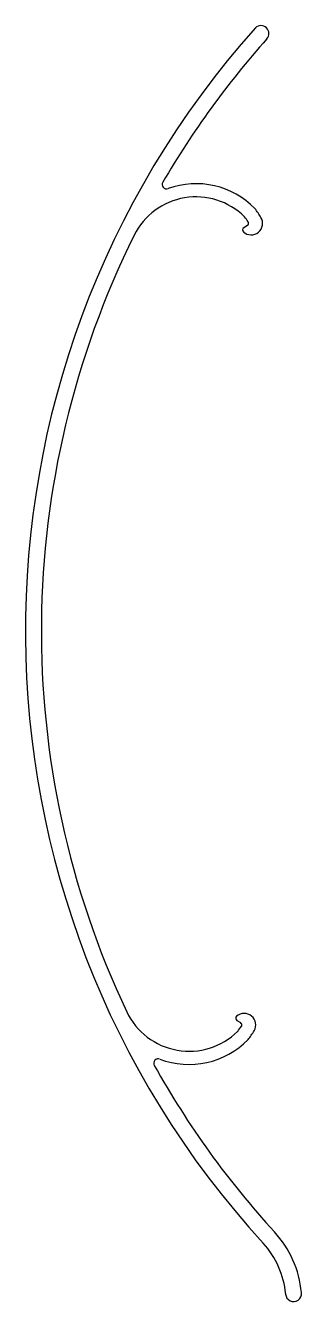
# Model space of a CAD drawing. Extents: x 2937 to 2968, y 40 to 185.
import ezdxf

# ---------------------------------------------------------------- set-up
doc = ezdxf.new("R2010")
doc.units = 0
doc.header["$LTSCALE"] = 15
doc.layers.get('0').update_dxf_attribs({"linetype": 'CONTINUOUS'})

msp = doc.modelspace()

# ---------------------------------------------------------------- linework, layer by layer
at = {"ltscale": 0.05}
for p, q in [((2961.77, 162.03), (2961.36, 161.79)), ((2960.59, 71.69), (2960.99, 71.45))]:
    msp.add_line(p, q, dxfattribs=at)
for centre, radius, start, end in [((3039.54, 115.93), 103, 138.2617, 222.4748), ((2963.32, 183.86), 0.9, 316.5355, 134.9221), ((3039.55, 115.93), 101.2, 138.3088, 149.727), ((2952.58, 166.7), 0.5, 149.783, 289.8338), ((2955.93, 157.44), 9.35, 44.2359, 109.8899), ((2955.93, 157.44), 7.85, 45.4149, 153.6029), ((2955.27, 158.19), 9.35, 30.6359, 38.0962), ((2962.19, 162.29), 1.31, 228.5154, 30.6359), ((2957.76, 159.88), 4.84, 32.0062, 40.5543), ((2961.62, 162.28), 0.3, 300.5486, 32.8259), ((2961.52, 161.53), 0.3, 120.5486, 228.5154), ((3039.55, 115.93), 101.2, 153.6029, 205.2999), ((2955.16, 76.06), 7.86, 205.3645, 314.4771), ((2961.41, 71.19), 1.31, 329.3641, 131.4846), ((2960.74, 71.95), 0.3, 131.4846, 239.4514), ((2960.84, 71.19), 0.3, 327.1741, 59.4514), ((2954.49, 75.29), 7.85, 321.9038, 327.1741), ((2954.49, 75.29), 9.35, 321.9038, 329.3641), ((2955.14, 76.08), 9.38, 249.1415, 315.6356), ((2951.62, 66.84), 0.5, 69.0129, 209.1758), ((3039.55, 115.93), 101.2, 209.1758, 222.4239), ((2956.17, 39.67), 11.8, 5.3658, 42.675), ((2956.17, 39.67), 10, 5.3926, 42.2036), ((2967.02, 40.66), 0.9, 183.6751, 6.7594)]:
    msp.add_arc(centre, radius, start, end, dxfattribs=at)

doc.saveas('drawing.dxf')
